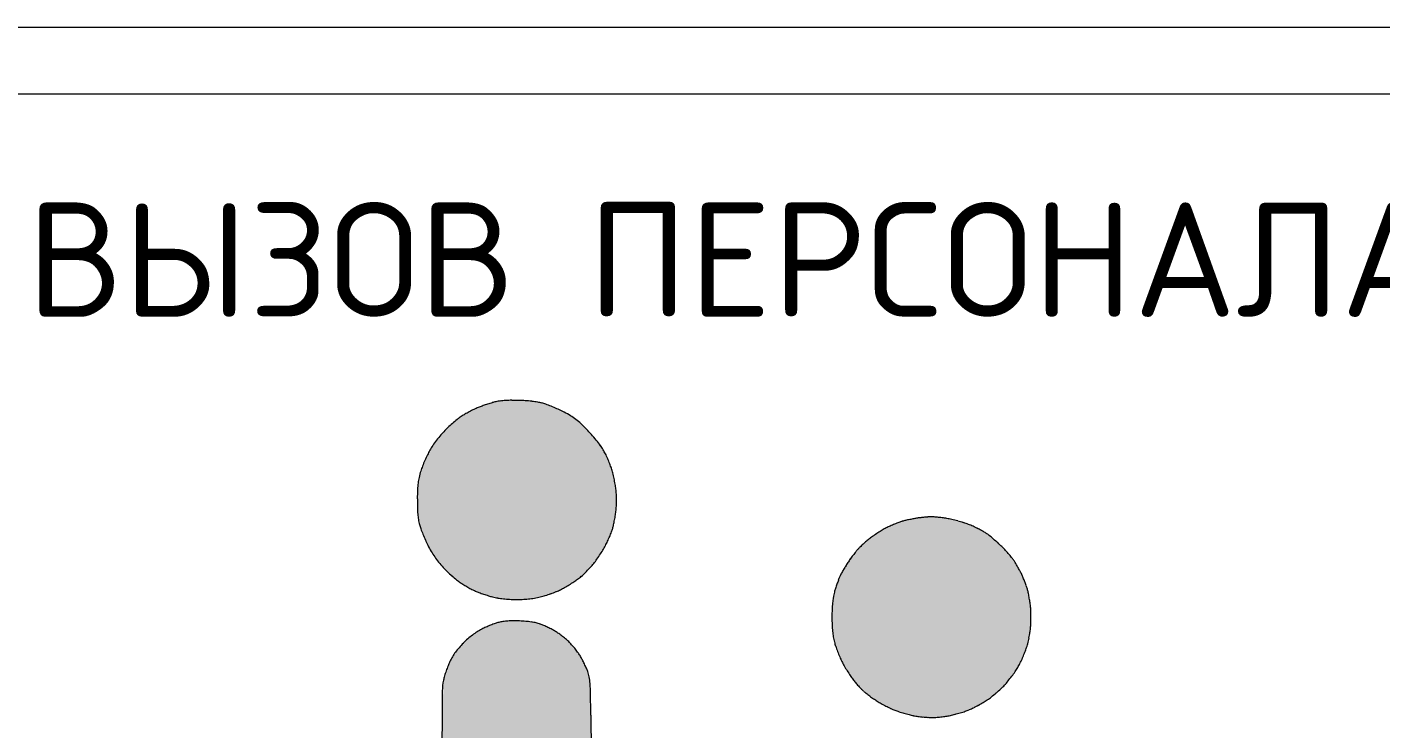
# Model space of a CAD drawing. Extents: x -96705 to 1864084, y -482104 to 235.
# Drawn here: x 1540929 to 1542553, y -109196 to -108354 of the extents above; entities that cross this region are included whole.
import ezdxf

# ---------------------------------------------------------------- set-up
doc = ezdxf.new("R2010")
doc.units = 0
doc.header["$LTSCALE"] = 100
doc.layers.add('шлейфы оповещения', color=5, linetype='Continuous', lineweight=30)
doc.styles.add('OlympDesign', font='isocpeur.ttf', dxfattribs={"width": 0.8, "oblique": 10, "height": 250})

msp = doc.modelspace()

# ---------------------------------------------------------------- hatches: boundary and pattern name
at = {"layer": 'шлейфы оповещения', "lineweight": 20, "ltscale": 50}
h = msp.add_hatch(color=7, dxfattribs=at)
edge = h.paths.add_edge_path(flags=0)
edge.add_arc((1541513.3, -108977.4), 176, 85.783, 88.27, ccw=False)
edge.add_arc((1541510.9, -109010.4), 209.1, 83.5976, 85.783, ccw=False)
edge.add_arc((1541513.3, -108988.5), 187, 81.3912, 83.5975, ccw=False)
edge.add_arc((1541534.8, -108847.1), 43.9, 74.9227, 81.3913, ccw=False)
edge.add_arc((1541531.9, -108857.8), 55.1, 69.8413, 74.9228, ccw=False)
edge.add_arc((1541478.7, -109002.6), 209.3, 67.9592, 69.8412, ccw=False)
edge.add_arc((1541470.4, -109023.1), 231.5, 66.0982, 67.9591, ccw=False)
edge.add_arc((1541490.2, -108978.5), 182.7, 63.8761, 66.0982, ccw=False)
edge.add_arc((1541499.8, -108958.9), 160.8, 60.4476, 63.8761, ccw=False)
edge.add_arc((1541548.9, -108872.2), 61.2, 53.3905, 60.4475, ccw=False)
edge.add_arc((1541542.4, -108881), 72.1, 47.0299, 53.3904, ccw=False)
edge.add_arc((1541398.4, -109035.6), 283.4, 44.7301, 47.0298, ccw=False)
edge.add_arc((1541480, -108954.7), 168.5, 41.8159, 44.73, ccw=False)
edge.add_arc((1541449.3, -108982.2), 209.7, 39.3424, 41.8159, ccw=False)
edge.add_arc((1541465.6, -108968.9), 188.6, 36.8309, 39.3424, ccw=False)
edge.add_arc((1541576.1, -108886.1), 50.6, 30.1506, 36.831, ccw=False)
edge.add_arc((1541555.1, -108898.3), 74.8, 25.9929, 30.1505, ccw=False)
edge.add_arc((1541476.8, -108936.5), 162, 23.6593, 25.993, ccw=False)
edge.add_arc((1541474.5, -108937.5), 164.5, 21.3329, 23.6593, ccw=False)
edge.add_arc((1541546.3, -108909.4), 87.4, 17.5984, 21.3329, ccw=False)
edge.add_arc((1541534.1, -108913.3), 100.2, 14.3038, 17.5983, ccw=False)
edge.add_arc((1541434.1, -108938.8), 203.4, 12.3642, 14.304, ccw=False)
edge.add_arc((1541434, -108938.8), 203.5, 10.4245, 12.364, ccw=False)
edge.add_arc((1541534.9, -108920.3), 100.9, 7.1469, 10.4245, ccw=False)
edge.add_arc((1541537.5, -108920), 98.3, 3.5048, 7.1471, ccw=False)
edge.add_arc((1541522.2, -108920.9), 113.7, 0.2372, 3.5047, ccw=False)
edge.add_arc((1541520.9, -108920.9), 114.9, -3.0129, 0.2374, ccw=False)
edge.add_arc((1541531.4, -108921.4), 104.4, 353.4933, 356.9869, ccw=False)
edge.add_arc((1541493.2, -108917.1), 142.9, 351.2272, 353.4935, ccw=False)
edge.add_arc((1541427.7, -108907), 209.2, 349.5241, 351.2271, ccw=False)
edge.add_arc((1541442, -108909.6), 194.6, 347.801, 349.5241, ccw=False)
edge.add_arc((1541569, -108937.1), 64.7, 343.8827, 347.8011, ccw=False)
edge.add_arc((1541579.2, -108940), 54.1, 339.1716, 343.8825, ccw=False)
edge.add_arc((1541471.6, -108899.1), 169.2, 337.1579, 339.1715, ccw=False)
edge.add_arc((1541458.9, -108893.7), 183, 335.1698, 337.1582, ccw=False)
edge.add_arc((1541508.1, -108916.5), 128.8, 332.5819, 335.1697, ccw=False)
edge.add_arc((1541541.5, -108933.8), 91.2, 328.7301, 332.5818, ccw=False)
edge.add_arc((1541459.4, -108884), 187.1, 326.481, 328.7301, ccw=False)
edge.add_arc((1541458.8, -108883.6), 187.8, 324.2336, 326.4809, ccw=False)
edge.add_arc((1541534.4, -108938), 94.7, 320.4825, 324.2335, ccw=False)
edge.add_arc((1541540.2, -108942.8), 87.2, 316.475, 320.4825, ccw=False)
edge.add_arc((1541490.8, -108895.9), 155.3, 313.8725, 316.4752, ccw=False)
edge.add_arc((1541493.8, -108899), 151.1, 311.2545, 313.8723, ccw=False)
edge.add_arc((1541549.9, -108962.9), 66, 306.3929, 311.2545, ccw=False)
edge.add_arc((1541526.7, -108931.5), 105, 303.3955, 306.3928, ccw=False)
edge.add_arc((1541469.1, -108844.1), 209.7, 301.6096, 303.3956, ccw=False)
edge.add_arc((1541469.4, -108844.6), 209.1, 299.8223, 301.6094, ccw=False)
edge.add_arc((1541522.8, -108937.7), 101.8, 296.7605, 299.8225, ccw=False)
edge.add_arc((1541538.5, -108968.9), 66.9, 291.9969, 296.7605, ccw=False)
edge.add_arc((1541503.5, -108882.4), 160.2, 289.5159, 291.9969, ccw=False)
edge.add_arc((1541501.6, -108876.9), 166, 287.053, 289.516, ccw=False)
edge.add_arc((1541521.9, -108943.2), 96.7, 283.3601, 287.0531, ccw=False)
edge.add_arc((1541518.2, -108927.6), 112.7, 279.7069, 283.3602, ccw=False)
edge.add_arc((1541517.8, -108925), 115.4, 276.1173, 279.7069, ccw=False)
edge.add_arc((1541517, -108917.4), 123, 272.6454, 276.1172, ccw=False)
edge.add_arc((1541515.6, -108887.9), 152.5, 269.69, 272.6454, ccw=False)
edge.add_arc((1541515.6, -108891.7), 148.7, 266.7834, 269.69, ccw=False)
edge.add_arc((1541514.5, -108911.4), 128.9, 263.5491, 266.7833, ccw=False)
edge.add_arc((1541512.8, -108925.9), 114.4, 260.1241, 263.5492, ccw=False)
edge.add_arc((1541506.6, -108961.5), 78.2, 255.5712, 260.124, ccw=False)
edge.add_arc((1541518, -108917.4), 123.8, 253.0833, 255.5715, ccw=False)
edge.add_arc((1541541, -108841.9), 202.7, 251.3641, 253.0834, ccw=False)
edge.add_arc((1541538, -108850.8), 193.3, 249.6296, 251.3641, ccw=False)
edge.add_arc((1541496.8, -108961.7), 75, 246.1119, 249.6298, ccw=False)
edge.add_arc((1541495.6, -108964.2), 72.2, 242.5117, 246.1119, ccw=False)
edge.add_arc((1541540.5, -108878), 169.5, 240.608, 242.5115, ccw=False)
edge.add_arc((1541543.1, -108873.4), 174.7, 238.7159, 240.6082, ccw=False)
edge.add_arc((1541503.8, -108938.1), 99, 235.8202, 238.7157, ccw=False)
edge.add_arc((1541481.3, -108971.2), 59, 230.5527, 235.82, ccw=False)
edge.add_arc((1541558.5, -108877.4), 180.5, 228.2641, 230.5527, ccw=False)
edge.add_arc((1541568.1, -108866.7), 194.9, 226.0051, 228.2641, ccw=False)
edge.add_arc((1541527, -108909.2), 135.7, 223.042, 226.0049, ccw=False)
edge.add_arc((1541521.3, -108914.6), 127.9, 219.3055, 223.0422, ccw=False)
edge.add_arc((1541498.6, -108933.1), 98.6, 214.7639, 219.3055, ccw=False)
edge.add_arc((1541499, -108932.8), 99.1, 210.2361, 214.764, ccw=False)
edge.add_arc((1541526.5, -108916.8), 131, 206.5615, 210.2362, ccw=False)
edge.add_arc((1541551.8, -108904.1), 159.2, 204.0311, 206.5615, ccw=False)
edge.add_arc((1541604.7, -108880.6), 217.1, 202.0253, 204.0311, ccw=False)
edge.add_arc((1541587.9, -108887.4), 199, 199.9938, 202.0255, ccw=False)
edge.add_arc((1541456.9, -108935), 59.6, 195.0059, 199.9938, ccw=False)
edge.add_arc((1541457.1, -108935), 59.8, 189.1929, 195.0061, ccw=False)
edge.add_arc((1541484.2, -108930.6), 87.3, 184.8111, 189.1928, ccw=False)
edge.add_arc((1541526.6, -108927), 129.8, 181.2839, 184.8112, ccw=False)
edge.add_arc((1541733.9, -108922.4), 337.1, 179.5544, 181.2838, ccw=False)
edge.add_arc((1541789.8, -108922.8), 393.1, 177.9, 179.5545, ccw=False)
edge.add_arc((1541486.5, -108911.7), 89.6, 172.9409, 177.9001, ccw=False)
edge.add_arc((1541460.7, -108908.5), 63.6, 166.8052, 172.9408, ccw=False)
edge.add_arc((1541513.3, -108920.8), 117.6, 162.9339, 166.8054, ccw=False)
edge.add_arc((1541485, -108912.1), 88, 158.9088, 162.9338, ccw=False)
edge.add_arc((1541572.9, -108946), 182.2, 156.573, 158.909, ccw=False)
edge.add_arc((1541573.8, -108946.4), 183.2, 154.2396, 156.5728, ccw=False)
edge.add_arc((1541492.9, -108907.4), 93.3, 150.3735, 154.2397, ccw=False)
edge.add_arc((1541475.5, -108897.5), 73.3, 145.3375, 150.3734, ccw=False)
edge.add_arc((1541553.8, -108951.6), 168.5, 142.6349, 145.3375, ccw=False)
edge.add_arc((1541557.7, -108954.6), 173.4, 139.9488, 142.6351, ccw=False)
edge.add_arc((1541500, -108906.1), 98, 135.83, 139.9487, ccw=False)
edge.add_arc((1541518.3, -108923.9), 123.6, 132.6343, 135.83, ccw=False)
edge.add_arc((1541561.2, -108970.5), 186.9, 130.2905, 132.6343, ccw=False)
edge.add_arc((1541553.5, -108961.5), 175.1, 127.9186, 130.2906, ccw=False)
edge.add_arc((1541484, -108872.1), 61.8, 122.7631, 127.9186, ccw=False)
edge.add_arc((1541499, -108895.5), 89.6, 119.3912, 122.7629, ccw=False)
edge.add_arc((1541541.6, -108971.2), 176.5, 117.3609, 119.3914, ccw=False)
edge.add_arc((1541541.2, -108970.3), 175.6, 115.3278, 117.3606, ccw=False)
edge.add_arc((1541502.3, -108888.1), 84.6, 111.8176, 115.328, ccw=False)
edge.add_arc((1541514, -108917.5), 116.2, 109.3238, 111.8177, ccw=False)
edge.add_arc((1541543.1, -109000.5), 204.2, 107.6883, 109.3237, ccw=False)
edge.add_arc((1541541.2, -108994.4), 197.8, 106.0428, 107.6883, ccw=False)
edge.add_arc((1541509.6, -108884.5), 83.5, 102.908, 106.0428, ccw=False)
edge.add_arc((1541502.1, -108851.6), 49.7, 96.7609, 102.908, ccw=False)
edge.add_arc((1541509.3, -108913.1), 111.6, 93.4035, 96.761, ccw=False)
edge.add_arc((1541511.3, -108946.6), 145.2, 90.4296, 93.4035, ccw=False)
edge.add_arc((1541511.9, -109024), 222.5, 88.27, 90.4295, ccw=False)
h = msp.add_hatch(color=7, dxfattribs=at)
edge = h.paths.add_edge_path(flags=0)
edge.add_arc((1542013.3, -108973.9), 32.7, 85.8977, 91.6914, ccw=False)
edge.add_arc((1542003.2, -109114.9), 174.1, 84.2203, 85.8981, ccw=False)
edge.add_arc((1542001, -109136.7), 196, 82.5376, 84.22, ccw=False)
edge.add_arc((1542002.9, -109122.4), 181.6, 80.756, 82.5376, ccw=False)
edge.add_arc((1542016.8, -109036.5), 94.5, 77.0256, 80.7561, ccw=False)
edge.add_arc((1541995.4, -109129.5), 190, 74.8128, 77.0255, ccw=False)
edge.add_arc((1541995.4, -109129.4), 189.8, 72.5998, 74.8129, ccw=False)
edge.add_arc((1542024.2, -109037.6), 93.7, 68.8462, 72.5997, ccw=False)
edge.add_arc((1542020, -109048.6), 105.4, 65.6398, 68.8463, ccw=False)
edge.add_arc((1541996.4, -109100.7), 162.6, 63.3222, 65.6398, ccw=False)
edge.add_arc((1542000.7, -109092.1), 153, 60.9781, 63.3221, ccw=False)
edge.add_arc((1542048, -109006.8), 55.5, 55.9818, 60.9783, ccw=False)
edge.add_arc((1542043.2, -109013.9), 64.1, 51.5697, 55.9816, ccw=False)
edge.add_arc((1541958.5, -109120.6), 200.3, 49.6829, 51.5697, ccw=False)
edge.add_arc((1541948, -109133), 216.5, 47.8194, 49.6831, ccw=False)
edge.add_arc((1541991.4, -109085.2), 152, 45.3896, 47.8193, ccw=False)
edge.add_arc((1541999, -109077.5), 141.2, 42.8288, 45.3896, ccw=False)
edge.add_arc((1541976.1, -109098.7), 172.3, 40.6236, 42.8287, ccw=False)
edge.add_arc((1541989.4, -109087.2), 154.8, 38.3939, 40.6236, ccw=False)
edge.add_arc((1542080.7, -109014.9), 38.3, 32.1053, 38.3941, ccw=False)
edge.add_arc((1542022.2, -109051.6), 107.4, 30.0284, 32.105, ccw=False)
edge.add_arc((1541894.8, -109125.3), 254.5, 28.9385, 30.0284, ccw=False)
edge.add_arc((1541887.9, -109129.1), 262.4, 27.8546, 28.9384, ccw=False)
edge.add_arc((1541988.7, -109075.8), 148.5, 26.1943, 27.8547, ccw=False)
edge.add_arc((1542049.4, -109045.9), 80.7, 23.1022, 26.1941, ccw=False)
edge.add_arc((1541980.1, -109075.5), 156.1, 21.2142, 23.1022, ccw=False)
edge.add_arc((1541981.6, -109074.9), 154.5, 19.3226, 21.2145, ccw=False)
edge.add_arc((1542058.7, -109047.9), 72.8, 16.002, 19.3222, ccw=False)
edge.add_arc((1542065.6, -109045.9), 65.6, 12.1994, 16.0024, ccw=False)
edge.add_arc((1541961.9, -109068.3), 171.7, 10.345, 12.1993, ccw=False)
edge.add_arc((1541953.2, -109069.9), 180.5, 8.5079, 10.3449, ccw=False)
edge.add_arc((1542021.3, -109059.7), 111.7, 5.8749, 8.5076, ccw=False)
edge.add_arc((1542046.5, -109057.1), 86.4, 2.2781, 5.8753, ccw=False)
edge.add_arc((1541929.3, -109061.8), 203.7, 0.3831, 2.2777, ccw=False)
edge.add_arc((1541922.8, -109061.9), 210.2, -1.4998, 0.3834, ccw=False)
edge.add_arc((1542013.3, -109064.2), 119.6, 355.6275, 358.4999, ccw=False)
edge.add_arc((1542046.6, -109066.8), 86.3, 351.4845, 355.6277, ccw=False)
edge.add_arc((1541989.6, -109058.2), 143.8, 348.6591, 351.4844, ccw=False)
edge.add_arc((1541990.4, -109058.4), 143.1, 345.8291, 348.6592, ccw=False)
edge.add_arc((1542048.8, -109073.1), 82.8, 341.5671, 345.8292, ccw=False)
edge.add_arc((1542035.6, -109068.7), 96.7, 338.0624, 341.567, ccw=False)
edge.add_arc((1541962.6, -109039.3), 175.4, 335.8183, 338.0624, ccw=False)
edge.add_arc((1541966.4, -109041), 171.3, 333.5633, 335.8184, ccw=False)
edge.add_arc((1542051.8, -109083.5), 75.9, 329.4171, 333.5633, ccw=False)
edge.add_arc((1542053.7, -109084.6), 73.7, 325.0946, 329.4172, ccw=False)
edge.add_arc((1541965, -109022.7), 181.9, 322.8929, 325.0946, ccw=False)
edge.add_arc((1541958.9, -109018.2), 189.4, 320.7085, 322.8927, ccw=False)
edge.add_arc((1542018.5, -109066.9), 112.5, 317.481, 320.7086, ccw=False)
edge.add_arc((1542035.2, -109082.3), 89.8, 313.3767, 317.4807, ccw=False)
edge.add_arc((1541981.8, -109025.7), 167.6, 310.8053, 313.3768, ccw=False)
edge.add_arc((1541983.6, -109027.8), 164.8, 308.2244, 310.8051, ccw=False)
edge.add_arc((1542038.6, -109097.6), 75.9, 303.616, 308.2245, ccw=False)
edge.add_arc((1542018.7, -109067.7), 111.8, 300.5867, 303.6159, ccw=False)
edge.add_arc((1541976.9, -108997), 194, 298.5814, 300.5867, ccw=False)
edge.add_arc((1541980.1, -109002.7), 187.4, 296.5626, 298.5815, ccw=False)
edge.add_arc((1542028.8, -109100.2), 78.4, 292.6923, 296.5626, ccw=False)
edge.add_arc((1542028, -109098.3), 80.5, 288.9636, 292.6921, ccw=False)
edge.add_arc((1541996.4, -109006.3), 177.8, 286.9025, 288.9637, ccw=False)
edge.add_arc((1541995.4, -109003), 181.2, 284.8488, 286.9022, ccw=False)
edge.add_arc((1542016.8, -109083.8), 97.6, 281.5861, 284.8487, ccw=False)
edge.add_arc((1542016.1, -109080.5), 101.1, 278.483, 281.5862, ccw=False)
edge.add_arc((1542006.2, -109013.8), 168.5, 276.367, 278.483, ccw=False)
edge.add_arc((1542007, -109020.9), 161.4, 274.2331, 276.3669, ccw=False)
edge.add_arc((1542014.1, -109117.5), 64.5, 270, 274.233, ccw=False)
edge.add_arc((1542014.1, -109111.8), 70.1, 266.1247, 270, ccw=False)
edge.add_arc((1542020.9, -109012.1), 170.1, 264.1252, 266.1245, ccw=False)
edge.add_arc((1542021.5, -109005.8), 176.5, 262.1401, 264.1252, ccw=False)
edge.add_arc((1542011.5, -109078.6), 103, 259.1686, 262.1402, ccw=False)
edge.add_arc((1542009.9, -109086.6), 94.8, 255.8812, 259.1683, ccw=False)
edge.add_arc((1542031.7, -109000.1), 184, 253.8805, 255.8813, ccw=False)
edge.add_arc((1542031.3, -109001.6), 182.4, 251.8762, 253.8806, ccw=False)
edge.add_arc((1542001.4, -109092.7), 86.5, 248.3758, 251.8761, ccw=False)
edge.add_arc((1542000.3, -109095.6), 83.5, 244.7388, 248.3758, ccw=False)
edge.add_arc((1542040.9, -109009.5), 178.6, 242.68, 244.7389, ccw=False)
edge.add_arc((1542041.9, -109007.6), 180.8, 240.6261, 242.68, ccw=False)
edge.add_arc((1541999.6, -109082.7), 94.6, 237.2902, 240.6261, ccw=False)
edge.add_arc((1542034.8, -109027.9), 159.7, 235.4045, 237.29, ccw=False)
edge.add_arc((1542068.6, -108979), 219.2, 233.9175, 235.4046, ccw=False)
edge.add_arc((1542058, -108993.5), 201.2, 232.4126, 233.9176, ccw=False)
edge.add_arc((1541972, -109105.2), 60.2, 228.7165, 232.4124, ccw=False)
edge.add_arc((1541963.6, -109114.8), 47.5, 224.0788, 228.7166, ccw=False)
edge.add_arc((1542036, -109044.7), 148.2, 222.0931, 224.0785, ccw=False)
edge.add_arc((1542044.9, -109036.6), 160.3, 220.1327, 222.0934, ccw=False)
edge.add_arc((1542008.4, -109067.4), 112.6, 217.5777, 220.1327, ccw=False)
edge.add_arc((1541981, -109088.5), 77.9, 213.5977, 217.5775, ccw=False)
edge.add_arc((1542071.3, -109028.5), 186.3, 211.5234, 213.5979, ccw=False)
edge.add_arc((1542076.9, -109025.1), 192.9, 209.4631, 211.5234, ccw=False)
edge.add_arc((1542005.9, -109065.2), 111.4, 206.3545, 209.4629, ccw=False)
edge.add_arc((1542004.3, -109066), 109.6, 203.2046, 206.3545, ccw=False)
edge.add_arc((1542074.9, -109035.7), 186.4, 201.0882, 203.2046, ccw=False)
edge.add_arc((1542068.3, -109038.2), 179.3, 198.9555, 201.0879, ccw=False)
edge.add_arc((1541968.1, -109072.6), 73.4, 194.8006, 198.9555, ccw=False)
edge.add_arc((1541964.9, -109073.5), 70.1, 189.6534, 194.8007, ccw=False)
edge.add_arc((1541988.4, -109069.5), 93.9, 185.5212, 189.6534, ccw=False)
edge.add_arc((1542020.3, -109066.4), 126, 181.9911, 185.5211, ccw=False)
edge.add_arc((1542154.2, -109061.8), 260, 179.9381, 181.9913, ccw=False)
edge.add_arc((1542154.5, -109061.8), 260.3, 177.8905, 179.9382, ccw=False)
edge.add_arc((1542019.5, -109056.8), 125.2, 174.3497, 177.8906, ccw=False)
edge.add_arc((1541987.2, -109053.6), 92.7, 170.1907, 174.3497, ccw=False)
edge.add_arc((1541962.6, -109049.3), 67.7, 164.9271, 170.1907, ccw=False)
edge.add_arc((1542030.4, -109067.6), 138, 162.9016, 164.9271, ccw=False)
edge.add_arc((1542092, -109086.6), 202.4, 161.3818, 162.9015, ccw=False)
edge.add_arc((1542078.8, -109082.1), 188.4, 159.8445, 161.3818, ccw=False)
edge.add_arc((1541960.6, -109038.7), 62.6, 156.3481, 159.8445, ccw=False)
edge.add_arc((1541951.6, -109034.8), 52.8, 152.1339, 156.3481, ccw=False)
edge.add_arc((1542061.5, -109092.9), 177.1, 150.4234, 152.134, ccw=False)
edge.add_arc((1542075.5, -109100.8), 193.1, 148.7337, 150.4235, ccw=False)
edge.add_arc((1542031.3, -109074), 141.4, 146.5997, 148.7338, ccw=False)
edge.add_arc((1542039.2, -109079.2), 150.9, 144.6047, 146.5995, ccw=False)
edge.add_arc((1542080.9, -109108.9), 202.1, 143.0025, 144.6049, ccw=False)
edge.add_arc((1542067.1, -109098.4), 184.7, 141.381, 143.0024, ccw=False)
edge.add_arc((1541964.3, -109016.3), 53.2, 137.2859, 141.3809, ccw=False)
edge.add_arc((1541968.8, -109020.5), 59.3, 133.6423, 137.2858, ccw=False)
edge.add_arc((1542062.2, -109118.4), 194.7, 132.1391, 133.6423, ccw=False)
edge.add_arc((1542073.5, -109130.9), 211.6, 130.6535, 132.1391, ccw=False)
edge.add_arc((1542035, -109086.1), 152.5, 128.7547, 130.6536, ccw=False)
edge.add_arc((1541989.7, -109029.7), 80.1, 124.9356, 128.7546, ccw=False)
edge.add_arc((1542037.8, -109098.4), 163.9, 122.7005, 124.9357, ccw=False)
edge.add_arc((1542038, -109098.8), 164.4, 120.4667, 122.7005, ccw=False)
edge.add_arc((1541996.6, -109028.3), 82.7, 116.7294, 120.4668, ccw=False)
edge.add_arc((1542010.3, -109055.7), 113.3, 114.0983, 116.7294, ccw=False)
edge.add_arc((1542035.9, -109112.7), 175.8, 112.205, 114.0983, ccw=False)
edge.add_arc((1542032, -109103.4), 165.7, 110.2918, 112.2052, ccw=False)
edge.add_arc((1541995.4, -109004.3), 60, 106.2095, 110.2918, ccw=False)
edge.add_arc((1542004, -109033.8), 90.8, 103.6095, 106.2095, ccw=False)
edge.add_arc((1542028.5, -109135.1), 195, 102.1419, 103.6098, ccw=False)
edge.add_arc((1542029, -109137.4), 197.3, 100.6772, 102.1416, ccw=False)
edge.add_arc((1542011.5, -109044.4), 102.7, 98.2889, 100.6772, ccw=False)
edge.add_arc((1542019.5, -109099.3), 158.2, 96.8073, 98.2892, ccw=False)
edge.add_arc((1542027, -109162.3), 221.6, 95.6565, 96.8072, ccw=False)
edge.add_arc((1542025.3, -109145.2), 204.4, 94.4925, 95.6565, ccw=False)
edge.add_arc((1542014.2, -109004.1), 62.9, 91.6917, 94.4924, ccw=False)
h = msp.add_hatch(color=7, dxfattribs=at)
edge = h.paths.add_edge_path(flags=0)
edge.add_arc((1541513.1, -109221.4), 155.4, 84.9364, 87.6817, ccw=False)
edge.add_arc((1541517.8, -109168.6), 102.4, 81.1831, 84.9363, ccw=False)
edge.add_arc((1541521.1, -109147.6), 81.2, 76.9778, 81.1831, ccw=False)
edge.add_arc((1541528.9, -109113.9), 46.6, 70.6052, 76.9778, ccw=False)
edge.add_arc((1541523, -109130.5), 64.2, 66.6199, 70.6054, ccw=False)
edge.add_arc((1541492.9, -109200.2), 140.1, 64.3962, 66.6196, ccw=False)
edge.add_arc((1541491.9, -109202.3), 142.4, 62.1805, 64.3964, ccw=False)
edge.add_arc((1541522.9, -109143.6), 76.1, 58.6379, 62.1805, ccw=False)
edge.add_arc((1541529.7, -109132.4), 62.9, 54.272, 58.6379, ccw=False)
edge.add_arc((1541488.1, -109190.2), 134.2, 51.7941, 54.2722, ccw=False)
edge.add_arc((1541487.1, -109191.5), 135.9, 49.3226, 51.794, ccw=False)
edge.add_arc((1541529.1, -109142.6), 71.4, 45.322, 49.3226, ccw=False)
edge.add_arc((1541533, -109138.7), 65.8, 40.9819, 45.3221, ccw=False)
edge.add_arc((1541487.6, -109178.1), 126, 38.3109, 40.9817, ccw=False)
edge.add_arc((1541488.7, -109177.3), 124.6, 35.634, 38.311, ccw=False)
edge.add_arc((1541542, -109139.1), 59, 30.9527, 35.6338, ccw=False)
edge.add_arc((1541519.8, -109152.4), 84.8, 27.7682, 30.953, ccw=False)
edge.add_arc((1541459.3, -109184.2), 153.2, 25.7222, 27.768, ccw=False)
edge.add_arc((1541462.7, -109182.6), 149.4, 23.6659, 25.7221, ccw=False)
edge.add_arc((1541539.5, -109148.9), 65.6, 19.8602, 23.6657, ccw=False)
edge.add_arc((1541563.2, -109140.4), 40.4, 10.1495, 19.8604, ccw=False)
edge.add_arc((1541528.5, -109146.6), 75.7, 4.0769, 10.1495, ccw=False)
edge.add_arc((1541362.1, -109158.4), 242.5, 1.1313, 4.0768, ccw=False)
edge.add_arc((1538184.5, -109221.2), 3420.7, 0.7054, 1.1312, ccw=False)
edge.add_line((1541604.9, -109179.1), (1541605.5, -109222.6))
edge.add_line((1541605.5, -109222.6), (1541664.8, -109223.3))
edge.add_arc((1541579.8, -117338), 8115.2, 89.14204, 89.4001, ccw=False)
edge.add_arc((1541696, -109584.7), 361, 86.6697, 89.142, ccw=False)
edge.add_arc((1541711.5, -109316.7), 92.6, 80.756, 86.6696, ccw=False)
edge.add_arc((1541718.3, -109275.5), 50.8, 71.4885, 80.756, ccw=False)
edge.add_arc((1541706.5, -109310.6), 87.8, 68.3889, 71.4886, ccw=False)
edge.add_arc((1541686.4, -109361.4), 142.5, 66.2323, 68.3887, ccw=False)
edge.add_arc((1541689.1, -109355.2), 135.7, 64.0559, 66.2326, ccw=False)
edge.add_arc((1541725.5, -109280.4), 52.5, 59.6319, 64.0559, ccw=False)
edge.add_arc((1541723.1, -109284.6), 57.3, 55.5508, 59.6317, ccw=False)
edge.add_arc((1541667.2, -109366), 156.1, 53.6185, 55.5509, ccw=False)
edge.add_arc((1541661.7, -109373.4), 165.3, 51.7061, 53.6186, ccw=False)
edge.add_arc((1541698.8, -109326.5), 105.5, 49.0277, 51.7058, ccw=False)
edge.add_arc((1541726.4, -109294.6), 63.3, 44.4601, 49.0281, ccw=False)
edge.add_arc((1541687.6, -109332.8), 117.8, 41.5892, 44.4598, ccw=False)
edge.add_arc((1541689, -109331.5), 115.8, 38.7084, 41.5895, ccw=False)
edge.add_arc((1541737.7, -109292.5), 53.5, 33.5746, 38.7082, ccw=False)
edge.add_arc((1541729.1, -109298.2), 63.8, 29.2519, 33.5747, ccw=False)
edge.add_arc((1541661.9, -109335.8), 140.8, 26.8618, 29.2518, ccw=False)
edge.add_arc((1541659.4, -109337.1), 143.6, 24.4813, 26.8617, ccw=False)
edge.add_arc((1541719.3, -109309.8), 77.8, 20.7155, 24.4813, ccw=False)
edge.add_arc((1541726.2, -109307.2), 70.5, 15.7611, 20.7155, ccw=False)
edge.add_arc((1541728.3, -109306.6), 68.3, 10.6888, 15.761, ccw=False)
edge.add_arc((1541716, -109309), 80.8, 6.0643, 10.6888, ccw=False)
edge.add_arc((1541653, -109315.7), 144.1, 3.0658, 6.0643, ccw=False)
edge.add_arc((1541638.6, -109316.4), 158.6, 0.3599, 3.0657, ccw=False)
edge.add_arc((1541708.4, -109316), 88.7, -3.8187, 0.36, ccw=False)
edge.add_arc((1541723.7, -109317), 73.4, 351.5489, 356.1812, ccw=False)
edge.add_arc((1541727.4, -109317.6), 69.6, 346.7297, 351.5489, ccw=False)
edge.add_arc((1541722.2, -109316.3), 75, 343.0304, 346.7297, ccw=False)
edge.add_arc((1541671.4, -109300.8), 128.2, 340.5525, 343.0303, ccw=False)
edge.add_arc((1541675.8, -109302.4), 123.5, 338.056, 340.5526, ccw=False)
edge.add_arc((1541742.8, -109329.4), 51.2, 333.2392, 338.0561, ccw=False)
edge.add_arc((1541714.5, -109315.1), 82.9, 330.3994, 333.239, ccw=False)
edge.add_arc((1541661.7, -109285.1), 143.6, 328.5184, 330.3995, ccw=False)
edge.add_arc((1541665.9, -109287.7), 138.7, 326.6247, 328.5184, ccw=False)
edge.add_arc((1541733.4, -109332.2), 57.9, 322.9846, 326.6244, ccw=False)
edge.add_arc((1541726.2, -109326.8), 66.8, 319.9183, 322.9846, ccw=False)
edge.add_arc((1541675.4, -109284), 133.3, 318.089, 319.9185, ccw=False)
edge.add_arc((1541675.7, -109284.3), 132.9, 316.258, 318.0887, ccw=False)
edge.add_arc((1541725, -109331.4), 64.6, 313.1187, 316.2578, ccw=False)
edge.add_arc((1541719.3, -109325.4), 73, 310.3259, 313.1188, ccw=False)
edge.add_arc((1541666.5, -109263.1), 154.6, 308.7329, 310.3257, ccw=False)
edge.add_arc((1541665.6, -109262), 156, 307.1431, 308.7329, ccw=False)
edge.add_arc((1541711.3, -109322.4), 80.3, 304.5287, 307.1432, ccw=False)
edge.add_arc((1541734, -109355.3), 40.3, 299.0295, 304.5286, ccw=False)
edge.add_arc((1541698, -109290.4), 114.5, 296.5057, 299.0296, ccw=False)
edge.add_arc((1541694.5, -109283.4), 122.4, 294.0125, 296.5055, ccw=False)
edge.add_arc((1541711.2, -109320.9), 81.3, 290.6263, 294.0127, ccw=False)
edge.add_arc((1541718.3, -109339.9), 61, 285.8841, 290.6262, ccw=False)
edge.add_arc((1541699.6, -109274.2), 129.3, 283.1806, 285.8844, ccw=False)
edge.add_arc((1541699.3, -109272.7), 130.9, 280.4836, 283.1805, ccw=False)
edge.add_arc((1541710.6, -109333.8), 68.7, 276.1156, 280.4838, ccw=False)
edge.add_arc((1541708.7, -109316.1), 86.6, 271.4722, 276.1155, ccw=False)
edge.add_arc((1541676.1, -108047.9), 1355.1, 270.8484, 271.4722, ccw=False)
edge.add_arc((1541675.5, -108009.9), 1393.1, 270.1287, 270.8483, ccw=False)
edge.add_arc((1541674.7, -107646.3), 1756.7, 269.5238, 270.1287, ccw=False)
edge.add_arc((1541638.6, -111994), 2591.1, 89.524, 89.9225)
edge.add_arc((1541640, -110972.1), 1569.2, 89.9226, 90.5029)
edge.add_arc((1541649.8, -112090.9), 2688.1, 90.503, 90.7906)
edge.add_arc((1541613, -109421.3), 18.1, 90.7906, 100.7982)
edge.add_line((1541609.6, -109403.4), (1541605.2, -109404.3))
edge.add_line((1541605.2, -109404.3), (1541605.3, -109723.8))
edge.add_arc((1301944.1, -109758.1), 239661.1, -0.036026, 0.008206, ccw=False)
edge.add_arc((1529130.6, -109901), 12474.7, 359.58402, 359.964, ccw=False)
edge.add_arc((1534275.5, -109938.3), 7329.6, 359.19255, 359.58399, ccw=False)
edge.add_arc((1541546.5, -110040.8), 57.9, 346.9431, 359.1925, ccw=False)
edge.add_arc((1541550.2, -110041.7), 54.1, 341.6442, 346.9431, ccw=False)
edge.add_arc((1541482.7, -110019.3), 125.2, 338.8135, 341.6442, ccw=False)
edge.add_arc((1541479.1, -110017.9), 129.1, 336.0011, 338.8135, ccw=False)
edge.add_arc((1541529.8, -110040.5), 73.5, 331.7154, 336.0011, ccw=False)
edge.add_arc((1541538.1, -110044.9), 64.2, 326.1401, 331.7155, ccw=False)
edge.add_arc((1541519.5, -110032.5), 86.5, 321.6825, 326.14, ccw=False)
edge.add_arc((1541512.5, -110026.9), 95.4, 317.4326, 321.6825, ccw=False)
edge.add_arc((1541503.9, -110019), 107.1, 313.5346, 317.4324, ccw=False)
edge.add_arc((1541509.1, -110024.5), 99.5, 309.5643, 313.5347, ccw=False)
edge.add_arc((1541498, -110011.1), 117, 306.0468, 309.5643, ccw=False)
edge.add_arc((1541504.1, -110019.5), 106.6, 302.4026, 306.0468, ccw=False)
edge.add_arc((1541533.6, -110065.9), 51.7, 296.1382, 302.4027, ccw=False)
edge.add_arc((1541523.2, -110044.6), 75.3, 292.1774, 296.1382, ccw=False)
edge.add_arc((1541495.8, -109977.5), 147.8, 289.7855, 292.1774, ccw=False)
edge.add_arc((1541496.1, -109978.3), 146.9, 287.3908, 289.7854, ccw=False)
edge.add_arc((1541518.8, -110050.8), 71, 283.2656, 287.391, ccw=False)
edge.add_arc((1541517.4, -110044.9), 77, 278.8551, 283.2656, ccw=False)
edge.add_arc((1541519, -110055.4), 66.4, 273.9284, 278.8551, ccw=False)
edge.add_arc((1541518.5, -110047.5), 74.3, 269.2971, 273.9285, ccw=False)
edge.add_arc((1541519.1, -109998.4), 123.4, 266.1296, 269.2971, ccw=False)
edge.add_arc((1541518.9, -110001.4), 120.4, 263.4151, 266.1297, ccw=False)
edge.add_arc((1541522.6, -109969.7), 152.3, 261.1402, 263.4152, ccw=False)
edge.add_arc((1541520.3, -109984.2), 137.6, 258.8363, 261.1402, ccw=False)
edge.add_arc((1541500.7, -110083.4), 36.6, 252.6606, 258.8362, ccw=False)
edge.add_arc((1541505.1, -110069.4), 51.2, 248.4073, 252.6607, ccw=False)
edge.add_arc((1541541.7, -109976.8), 150.8, 246.507, 248.4075, ccw=False)
edge.add_arc((1541546.1, -109966.8), 161.7, 244.6284, 246.5067, ccw=False)
edge.add_arc((1541523.5, -110014.4), 109.1, 242.1051, 244.6281, ccw=False)
edge.add_arc((1541493.9, -110070.4), 45.7, 235.5285, 242.1054, ccw=False)
edge.add_arc((1541538.7, -110005), 124.9, 232.4245, 235.5284, ccw=False)
edge.add_arc((1541543.7, -109998.6), 133, 229.3598, 232.4245, ccw=False)
edge.add_arc((1541513.7, -110033.5), 87.1, 225.1499, 229.3598, ccw=False)
edge.add_arc((1541526.2, -110021), 104.7, 221.1444, 225.1498, ccw=False)
edge.add_arc((1541507.6, -110037.3), 80, 216.2442, 221.1445, ccw=False)
edge.add_arc((1541503.4, -110040.3), 74.8, 211.1658, 216.2439, ccw=False)
edge.add_arc((1541505.4, -110039.1), 77.1, 206.2033, 211.166, ccw=False)
edge.add_arc((1541510.5, -110036.6), 82.9, 202.1996, 206.2033, ccw=False)
edge.add_arc((1541567.3, -110013.4), 144.2, 199.5557, 202.1996, ccw=False)
edge.add_arc((1541562.9, -110015), 139.6, 196.8935, 199.5555, ccw=False)
edge.add_arc((1541486.3, -110038.2), 59.5, 191.8573, 196.8935, ccw=False)
edge.add_arc((1541493.1, -110036.8), 66.4, 180.475, 191.8572, ccw=False)
edge.add_arc((1564405.1, -109846.8), 22979.2, 180.29034, 180.47506, ccw=False)
edge.add_arc((1567659.3, -109830.3), 26233.5, 180.03323, 180.29037, ccw=False)
edge.add_arc((1975539.8, -109593.8), 434114, 179.999997, 180.033229, ccw=False)
edge.add_arc((1979769.6, -109593.8), 438343.8, 179.966999, 180.000001, ccw=False)
edge.add_arc((1567421.6, -109356.3), 25995.7, 179.70823, 179.96698, ccw=False)
edge.add_arc((1563923.2, -109338.4), 22497.3, 179.52053, 179.70823, ccw=False)
edge.add_arc((1541492.4, -109150.7), 65.7, 168.0401, 179.5205, ccw=False)
edge.add_arc((1541491.2, -109150.5), 64.5, 163.441, 168.0401, ccw=False)
edge.add_arc((1541569.4, -109173.7), 146.1, 160.9434, 163.441, ccw=False)
edge.add_arc((1541572.9, -109174.9), 149.7, 158.4586, 160.9433, ccw=False)
edge.add_arc((1541510.9, -109150.5), 83.1, 154.5972, 158.4588, ccw=False)
edge.add_arc((1541500.2, -109145.4), 71.3, 149.3275, 154.5971, ccw=False)
edge.add_arc((1541498.1, -109144.2), 68.9, 143.9203, 149.3275, ccw=False)
edge.add_arc((1541505.1, -109149.2), 77.5, 138.8462, 143.9201, ccw=False)
edge.add_arc((1541536.5, -109176.7), 119.2, 135.1721, 138.8462, ccw=False)
edge.add_arc((1541528.1, -109168.3), 107.4, 131.265, 135.172, ccw=False)
edge.add_arc((1541522.7, -109162.2), 99.2, 127.1196, 131.2651, ccw=False)
edge.add_arc((1541517.7, -109155.6), 90.9, 122.7954, 127.1196, ccw=False)
edge.add_arc((1541505.1, -109136), 67.6, 117.3975, 122.7954, ccw=False)
edge.add_arc((1541518.6, -109162), 96.9, 114.1254, 117.3974, ccw=False)
edge.add_arc((1541539.8, -109209.4), 148.8, 111.7536, 114.1256, ccw=False)
edge.add_arc((1541536.5, -109201.1), 139.9, 109.3543, 111.7536, ccw=False)
edge.add_arc((1541506.9, -109116.8), 50.5, 104.2246, 109.3542, ccw=False)
edge.add_arc((1541506.3, -109114.7), 48.4, 98.1289, 104.2247, ccw=False)
edge.add_arc((1541510.6, -109144.7), 78.7, 93.8946, 98.1288, ccw=False)
edge.add_arc((1541512.2, -109167.9), 101.9, 90.1809, 93.8947, ccw=False)
edge.add_arc((1541512.4, -109238.9), 173, 87.6817, 90.1809, ccw=False)

# ---------------------------------------------------------------- linework, layer by layer
at = {"layer": 'шлейфы оповещения', "color": 7, "lineweight": 20, "ltscale": 50}
msp.add_line((1541604.9, -109179.1), (1541605.5, -109222.6), dxfattribs=at)
msp.add_lwpolyline([(1540663.5, -108353.7), (1545463.5, -108353.7), (1545463.5, -110753.7), (1540663.5, -110753.7)], close=True, dxfattribs=at)
msp.add_lwpolyline([(1540823.5, -108433.7), (1545303.5, -108433.7, -0.414214), (1545383.5, -108513.7), (1545383.5, -110593.7, -0.414214), (1545303.5, -110673.7), (1540823.5, -110673.7, -0.414214), (1540743.5, -110593.7), (1540743.5, -108513.7, -0.414214)], format="xyb", close=True, dxfattribs=at)
for centre, radius, start, end in [((1541502.1, -108851.6), 49.7, 96.761, 102.908), ((1541509.3, -108913.1), 111.6, 93.4035, 96.761), ((1541511.3, -108946.6), 145.2, 90.4296, 93.4035), ((1541511.9, -109024), 222.5, 88.27, 90.4295), ((1541513.3, -108977.4), 176, 85.7829, 88.27), ((1541510.9, -109010.4), 209.1, 83.5976, 85.783), ((1541499, -108895.5), 89.6, 119.3912, 122.7629), ((1541541.6, -108971.2), 176.5, 117.3609, 119.3914), ((1541541.2, -108970.3), 175.6, 115.3278, 117.3606), ((1541502.3, -108888.1), 84.6, 111.8176, 115.328), ((1541514, -108917.5), 116.2, 109.3238, 111.8177), ((1541543.1, -109000.5), 204.2, 107.6883, 109.3237), ((1541541.2, -108994.4), 197.8, 106.0428, 107.6883), ((1541509.6, -108884.5), 83.5, 102.908, 106.0428), ((1541513.3, -108988.5), 187, 81.3912, 83.5975), ((1541534.8, -108847.1), 43.9, 74.9227, 81.3913), ((1541531.9, -108857.8), 55.1, 69.8413, 74.9228), ((1541478.7, -109002.6), 209.3, 67.9592, 69.8412), ((1541470.4, -109023.1), 231.5, 66.0982, 67.9591), ((1541490.2, -108978.5), 182.7, 63.8761, 66.0982), ((1541499.8, -108958.9), 160.8, 60.4476, 63.8761), ((1541518.3, -108923.9), 123.6, 132.6343, 135.83), ((1541561.2, -108970.5), 186.9, 130.2905, 132.6343), ((1541553.5, -108961.5), 175.1, 127.9186, 130.2906), ((1541484, -108872.1), 61.8, 122.7631, 127.9186), ((1541548.9, -108872.2), 61.2, 53.3905, 60.4475), ((1541542.4, -108881), 72.1, 47.03, 53.3904), ((1541398.4, -109035.6), 283.4, 44.7301, 47.0298), ((1541553.8, -108951.6), 168.5, 142.6349, 145.3376), ((1541557.7, -108954.6), 173.4, 139.9488, 142.6351), ((1541500, -108906.1), 98, 135.83, 139.9486), ((1541480, -108954.7), 168.5, 41.8159, 44.73), ((1541449.3, -108982.2), 209.7, 39.3425, 41.8159), ((1541465.6, -108968.9), 188.6, 36.8309, 39.3424), ((1541573.8, -108946.4), 183.2, 154.2396, 156.5728), ((1541492.9, -108907.4), 93.3, 150.3735, 154.2397), ((1541475.5, -108897.5), 73.3, 145.3375, 150.3734), ((1541576.1, -108886.1), 50.6, 30.1506, 36.831), ((1541555.1, -108898.3), 74.8, 25.9929, 30.1505), ((1541476.8, -108936.5), 162, 23.6593, 25.993), ((1541485, -108912.1), 88, 158.9088, 162.9338), ((1541572.9, -108946), 182.2, 156.573, 158.909), ((1541474.5, -108937.5), 164.5, 21.3329, 23.6593), ((1541546.3, -108909.4), 87.4, 17.5984, 21.3329), ((1541534.1, -108913.3), 100.2, 14.3039, 17.5983), ((1541460.7, -108908.5), 63.6, 166.8052, 172.9408), ((1541513.3, -108920.8), 117.6, 162.9339, 166.8054), ((1541434.1, -108938.8), 203.4, 12.3643, 14.304), ((1541434, -108938.8), 203.5, 10.4245, 12.364), ((1541789.8, -108922.8), 393.1, 177.9, 179.5545), ((1541486.5, -108911.7), 89.6, 172.9409, 177.9001), ((1541534.9, -108920.3), 100.9, 7.1469, 10.4245), ((1541537.5, -108920), 98.3, 3.5048, 7.1471), ((1541522.2, -108920.9), 113.7, 0.2372, 3.5047), ((1541733.9, -108922.4), 337.1, 179.5544, 181.2838), ((1541526.6, -108927), 129.8, 181.2839, 184.8112), ((1541531.4, -108921.4), 104.4, 353.4933, 356.9869), ((1541520.9, -108920.9), 114.9, 356.9871, 0.2374), ((1541484.2, -108930.6), 87.3, 184.8111, 189.1928), ((1541457.1, -108935), 59.8, 189.1929, 195.0061), ((1541442, -108909.6), 194.6, 347.801, 349.5242), ((1541427.7, -108907), 209.2, 349.5241, 351.2271), ((1541493.2, -108917.1), 142.9, 351.2272, 353.4935), ((1542032, -109103.4), 165.7, 110.2918, 112.2053), ((1541995.4, -109004.3), 60, 106.2095, 110.2918), ((1542004, -109033.8), 90.8, 103.6095, 106.2095), ((1542028.5, -109135.1), 195, 102.1419, 103.6098), ((1542029, -109137.4), 197.3, 100.6772, 102.1416), ((1542011.5, -109044.4), 102.7, 98.2889, 100.6772), ((1542019.5, -109099.3), 158.2, 96.8073, 98.2892), ((1542027, -109162.3), 221.6, 95.6565, 96.8072), ((1542025.3, -109145.2), 204.4, 94.4925, 95.6565), ((1542014.2, -109004.1), 62.9, 91.6917, 94.4924), ((1542013.3, -108973.9), 32.7, 85.8977, 91.6914), ((1542003.2, -109114.9), 174.1, 84.2203, 85.8981), ((1542001, -109136.7), 196, 82.5376, 84.22), ((1542002.9, -109122.4), 181.6, 80.756, 82.5377), ((1542016.8, -109036.5), 94.5, 77.0256, 80.7561), ((1541995.4, -109129.5), 190, 74.8128, 77.0255), ((1541995.4, -109129.4), 189.8, 72.5998, 74.8129), ((1542024.2, -109037.6), 93.7, 68.8462, 72.5997), ((1541456.9, -108935), 59.6, 195.0059, 199.9937), ((1541587.9, -108887.4), 199, 199.9939, 202.0255), ((1541604.7, -108880.6), 217.1, 202.0253, 204.0311), ((1541458.9, -108893.7), 183, 335.1698, 337.1582), ((1541471.6, -108899.1), 169.2, 337.1579, 339.1714), ((1541579.2, -108940), 54.1, 339.1716, 343.8825), ((1541569, -108937.1), 64.7, 343.8827, 347.8011), ((1541989.7, -109029.7), 80.1, 124.9356, 128.7546), ((1542037.8, -109098.4), 163.9, 122.7005, 124.9357), ((1542038, -109098.8), 164.4, 120.4667, 122.7005), ((1541996.6, -109028.3), 82.7, 116.7294, 120.4668), ((1542010.3, -109055.7), 113.3, 114.0983, 116.7294), ((1542035.9, -109112.7), 175.8, 112.205, 114.0983), ((1542020, -109048.6), 105.4, 65.6398, 68.8463), ((1541996.4, -109100.7), 162.6, 63.3222, 65.6398), ((1542000.7, -109092.1), 153, 60.9781, 63.3222), ((1542048, -109006.8), 55.5, 55.9818, 60.9783), ((1542043.2, -109013.9), 64.1, 51.5696, 55.9816), ((1541958.5, -109120.6), 200.3, 49.6828, 51.5697), ((1541551.8, -108904.1), 159.2, 204.0311, 206.5615), ((1541526.5, -108916.8), 131, 206.5615, 210.2362), ((1541459.4, -108884), 187.1, 326.481, 328.7301), ((1541541.5, -108933.8), 91.2, 328.7301, 332.5818), ((1541508.1, -108916.5), 128.8, 332.5819, 335.1697), ((1541964.3, -109016.3), 53.2, 137.2859, 141.3809), ((1541968.8, -109020.5), 59.3, 133.6423, 137.2858), ((1542062.2, -109118.4), 194.7, 132.1391, 133.6423), ((1542073.5, -109130.9), 211.6, 130.6536, 132.1391), ((1542035, -109086.1), 152.5, 128.7547, 130.6536), ((1541948, -109133), 216.5, 47.8194, 49.683), ((1541991.4, -109085.2), 152, 45.3896, 47.8193), ((1541999, -109077.5), 141.2, 42.8288, 45.3896), ((1541499, -108932.8), 99.1, 210.2361, 214.764), ((1541498.6, -108933.1), 98.6, 214.7639, 219.3055), ((1541521.3, -108914.6), 127.9, 219.3055, 223.0422), ((1541534.4, -108938), 94.7, 320.4825, 324.2334), ((1541458.8, -108883.6), 187.8, 324.2336, 326.4809), ((1542031.3, -109074), 141.4, 146.5997, 148.7338), ((1542039.2, -109079.2), 150.9, 144.6047, 146.5995), ((1542080.9, -109108.9), 202.1, 143.0025, 144.6049), ((1542067.1, -109098.4), 184.7, 141.381, 143.0024), ((1541976.1, -109098.7), 172.3, 40.6236, 42.8287), ((1541989.4, -109087.2), 154.8, 38.3939, 40.6236), ((1542080.7, -109014.9), 38.3, 32.1053, 38.3941), ((1542022.2, -109051.6), 107.4, 30.0284, 32.105), ((1541527, -108909.2), 135.7, 223.042, 226.0049), ((1541568.1, -108866.7), 194.9, 226.0051, 228.2641), ((1541558.5, -108877.4), 180.5, 228.2641, 230.5527), ((1541549.9, -108962.9), 66, 306.3929, 311.2545), ((1541493.8, -108899), 151.1, 311.2545, 313.8723), ((1541490.8, -108895.9), 155.3, 313.8725, 316.4752), ((1541540.2, -108942.8), 87.2, 316.475, 320.4825), ((1541960.6, -109038.7), 62.6, 156.3481, 159.8445), ((1541951.6, -109034.8), 52.8, 152.1339, 156.3481), ((1542061.5, -109092.9), 177.1, 150.4234, 152.134), ((1542075.5, -109100.8), 193.1, 148.7337, 150.4234), ((1541894.8, -109125.3), 254.5, 28.9385, 30.0285), ((1541887.9, -109129.1), 262.4, 27.8546, 28.9384), ((1541988.7, -109075.8), 148.5, 26.1943, 27.8547), ((1542049.4, -109045.9), 80.7, 23.1022, 26.1942), ((1541481.3, -108971.2), 59, 230.5527, 235.82), ((1541503.8, -108938.1), 99, 235.8202, 238.7157), ((1541543.1, -108873.4), 174.7, 238.7159, 240.6081), ((1541540.5, -108878), 169.5, 240.608, 242.5115), ((1541495.6, -108964.2), 72.2, 242.5117, 246.1119), ((1541538.5, -108968.9), 66.9, 291.9969, 296.7605), ((1541522.8, -108937.7), 101.8, 296.7606, 299.8225), ((1541469.4, -108844.6), 209.1, 299.8223, 301.6094), ((1541469.1, -108844.1), 209.7, 301.6096, 303.3956), ((1541526.7, -108931.5), 105, 303.3955, 306.3928), ((1542030.4, -109067.6), 138, 162.9016, 164.9271), ((1542092, -109086.6), 202.4, 161.3818, 162.9015), ((1542078.8, -109082.1), 188.4, 159.8445, 161.3818), ((1541980.1, -109075.5), 156.1, 21.2142, 23.1022), ((1541981.6, -109074.9), 154.5, 19.3226, 21.2145), ((1542058.7, -109047.9), 72.8, 16.002, 19.3222), ((1542065.6, -109045.9), 65.6, 12.1994, 16.0024), ((1541496.8, -108961.7), 75, 246.1119, 249.6298), ((1541538, -108850.8), 193.3, 249.6296, 251.3641), ((1541541, -108841.9), 202.7, 251.3641, 253.0833), ((1541518, -108917.4), 123.8, 253.0833, 255.5715), ((1541506.6, -108961.5), 78.2, 255.5712, 260.1241), ((1541512.8, -108925.9), 114.4, 260.1241, 263.5492), ((1541514.5, -108911.4), 128.9, 263.5491, 266.7834), ((1541515.6, -108891.7), 148.7, 266.7834, 269.69), ((1541515.6, -108887.9), 152.5, 269.6901, 272.6454), ((1541517, -108917.4), 123, 272.6454, 276.1173), ((1541517.8, -108925), 115.4, 276.1173, 279.7069), ((1541518.2, -108927.6), 112.7, 279.7069, 283.3602), ((1541521.9, -108943.2), 96.7, 283.3601, 287.053), ((1541501.6, -108876.9), 166, 287.053, 289.516), ((1541503.5, -108882.4), 160.2, 289.5158, 291.9969), ((1542019.5, -109056.8), 125.2, 174.3497, 177.8906), ((1541987.2, -109053.6), 92.7, 170.1907, 174.3497), ((1541962.6, -109049.3), 67.7, 164.9271, 170.1907), ((1541961.9, -109068.3), 171.7, 10.345, 12.1993), ((1541953.2, -109069.9), 180.5, 8.5079, 10.3449), ((1542021.3, -109059.7), 111.7, 5.8749, 8.5077), ((1542154.5, -109061.8), 260.3, 177.8905, 179.9382), ((1542154.2, -109061.8), 260, 179.9381, 181.9913), ((1542046.5, -109057.1), 86.4, 2.2781, 5.8753), ((1541929.3, -109061.8), 203.7, 0.3831, 2.2777), ((1541922.8, -109061.9), 210.2, 358.5002, 0.3834), ((1541505.1, -109136), 67.6, 117.3975, 122.7954), ((1541518.6, -109162), 96.9, 114.1254, 117.3974), ((1541539.8, -109209.4), 148.8, 111.7537, 114.1256), ((1541536.5, -109201.1), 139.9, 109.3543, 111.7535), ((1541506.9, -109116.8), 50.5, 104.2246, 109.3542), ((1541506.3, -109114.7), 48.4, 98.1289, 104.2247), ((1541510.6, -109144.7), 78.7, 93.8946, 98.1288), ((1541512.2, -109167.9), 101.9, 90.1809, 93.8947), ((1541512.4, -109238.9), 173, 87.6817, 90.1809), ((1541513.1, -109221.4), 155.4, 84.9364, 87.6817), ((1541517.8, -109168.6), 102.4, 81.1831, 84.9363), ((1541521.1, -109147.6), 81.2, 76.9778, 81.183), ((1541528.9, -109113.9), 46.6, 70.6052, 76.9778), ((1541523, -109130.5), 64.2, 66.6199, 70.6055), ((1541492.9, -109200.2), 140.1, 64.3962, 66.6196), ((1541491.9, -109202.3), 142.4, 62.1805, 64.3963), ((1541522.9, -109143.6), 76.1, 58.6378, 62.1805), ((1541529.7, -109132.4), 62.9, 54.272, 58.6379), ((1542020.3, -109066.4), 126, 181.9911, 185.5212), ((1541988.4, -109069.5), 93.9, 185.5212, 189.6534), ((1542046.6, -109066.8), 86.3, 351.4845, 355.6277), ((1542013.3, -109064.2), 119.6, 355.6275, 358.4999), ((1541536.5, -109176.7), 119.2, 135.172, 138.8462), ((1541528.1, -109168.3), 107.4, 131.265, 135.172), ((1541522.7, -109162.2), 99.2, 127.1196, 131.2651), ((1541517.7, -109155.6), 90.9, 122.7954, 127.1196), ((1541488.1, -109190.2), 134.2, 51.7941, 54.2722), ((1541487.1, -109191.5), 135.9, 49.3226, 51.794), ((1541529.1, -109142.6), 71.4, 45.322, 49.3226), ((1541533, -109138.7), 65.8, 40.9819, 45.322), ((1541964.9, -109073.5), 70.1, 189.6534, 194.8007), ((1541968.1, -109072.6), 73.4, 194.8007, 198.9555), ((1542048.8, -109073.1), 82.8, 341.5671, 345.8292), ((1541990.4, -109058.4), 143.1, 345.8291, 348.6592), ((1541989.6, -109058.2), 143.8, 348.6591, 351.4844), ((1541500.2, -109145.4), 71.3, 149.3275, 154.5971), ((1541498.1, -109144.2), 68.9, 143.9203, 149.3276), ((1541505.1, -109149.2), 77.5, 138.8461, 143.9201), ((1541487.6, -109178.1), 126, 38.3109, 40.9817), ((1541488.7, -109177.3), 124.6, 35.634, 38.311), ((1541542, -109139.1), 59, 30.9527, 35.6338), ((1541519.8, -109152.4), 84.8, 27.7682, 30.953), ((1542068.3, -109038.2), 179.3, 198.9555, 201.0879), ((1542074.9, -109035.7), 186.4, 201.0882, 203.2046), ((1542004.3, -109066), 109.6, 203.2046, 206.3546), ((1541962.6, -109039.3), 175.4, 335.8183, 338.0624), ((1542035.6, -109068.7), 96.7, 338.0624, 341.567), ((1541569.4, -109173.7), 146.1, 160.9434, 163.441), ((1541572.9, -109174.9), 149.7, 158.4586, 160.9433), ((1541510.9, -109150.5), 83.1, 154.5972, 158.4588), ((1541459.3, -109184.2), 153.2, 25.7222, 27.768), ((1541462.7, -109182.6), 149.4, 23.6659, 25.7221), ((1541539.5, -109148.9), 65.6, 19.8602, 23.6657), ((1541563.2, -109140.4), 40.4, 10.1495, 19.8604), ((1542005.9, -109065.2), 111.4, 206.3545, 209.4629), ((1542076.9, -109025.1), 192.9, 209.4631, 211.5234), ((1542071.3, -109028.5), 186.3, 211.5234, 213.5979), ((1541965, -109022.7), 181.9, 322.8929, 325.0946), ((1542053.7, -109084.6), 73.7, 325.0946, 329.4172), ((1542051.8, -109083.5), 75.9, 329.4171, 333.5633), ((1541966.4, -109041), 171.3, 333.5633, 335.8184), ((1541492.4, -109150.7), 65.7, 168.0401, 179.5205), ((1541491.2, -109150.5), 64.5, 163.441, 168.0401), ((1541528.5, -109146.6), 75.7, 4.0769, 10.1495), ((1541362.1, -109158.4), 242.5, 1.1313, 4.0768), ((1541981, -109088.5), 77.9, 213.5977, 217.5775), ((1542008.4, -109067.4), 112.6, 217.5777, 220.1327), ((1542044.9, -109036.6), 160.3, 220.1328, 222.0933), ((1542035.2, -109082.3), 89.8, 313.3767, 317.4807), ((1542018.5, -109066.9), 112.5, 317.481, 320.7085), ((1541958.9, -109018.2), 189.4, 320.7085, 322.8927), ((1563923.2, -109338.4), 22497.3, 179.52054, 179.70824), ((1538184.5, -109221.2), 3420.7, 0.7054, 1.1312), ((1542036, -109044.7), 148.2, 222.0931, 224.0785), ((1541963.6, -109114.8), 47.5, 224.0788, 228.7166), ((1541972, -109105.2), 60.2, 228.7164, 232.4124), ((1542058, -108993.5), 201.2, 232.4126, 233.9177), ((1542068.6, -108979), 219.2, 233.9175, 235.4046), ((1542034.8, -109027.9), 159.7, 235.4045, 237.29), ((1542038.6, -109097.6), 75.9, 303.616, 308.2245), ((1541983.6, -109027.8), 164.8, 308.2244, 310.8051), ((1541981.8, -109025.7), 167.6, 310.8053, 313.3768), ((1541999.6, -109082.7), 94.6, 237.2901, 240.6261), ((1542041.9, -109007.6), 180.8, 240.6261, 242.68), ((1542040.9, -109009.5), 178.6, 242.68, 244.7389), ((1542000.3, -109095.6), 83.5, 244.7388, 248.3758), ((1542001.4, -109092.7), 86.5, 248.3758, 251.8761), ((1542031.3, -109001.6), 182.4, 251.8762, 253.8806), ((1541996.4, -109006.3), 177.8, 286.9026, 288.9638), ((1542028, -109098.3), 80.5, 288.9636, 292.6921), ((1542028.8, -109100.2), 78.4, 292.6923, 296.5626), ((1541980.1, -109002.7), 187.4, 296.5626, 298.5815), ((1541976.9, -108997), 194, 298.5814, 300.5867), ((1542018.7, -109067.7), 111.8, 300.5868, 303.6159), ((1542031.7, -109000.1), 184, 253.8805, 255.8813), ((1542009.9, -109086.6), 94.8, 255.8812, 259.1683), ((1542011.5, -109078.6), 103, 259.1685, 262.1402), ((1542021.5, -109005.8), 176.5, 262.1401, 264.1252), ((1542020.9, -109012.1), 170.1, 264.1252, 266.1245), ((1542014.1, -109111.8), 70.1, 266.1247, 270), ((1542014.1, -109117.5), 64.5, 270.0001, 274.233), ((1542007, -109020.9), 161.4, 274.233, 276.3669), ((1542006.2, -109013.8), 168.5, 276.367, 278.483), ((1542016.1, -109080.5), 101.1, 278.483, 281.5862), ((1542016.8, -109083.8), 97.6, 281.5861, 284.8488), ((1541995.4, -109003), 181.2, 284.8488, 286.9023)]:
    msp.add_arc(centre, radius, start, end, dxfattribs=at)

# ---------------------------------------------------------------- texts
at = {"layer": 'шлейфы оповещения', "color": 7, "lineweight": 20, "ltscale": 50, "style": 'OlympDesign'}
msp.add_text('ВЫЗОВ ПЕРСОНАЛА', height=137.187, dxfattribs=at).set_placement((1540928.3, -108701.2))

doc.saveas('drawing.dxf')
